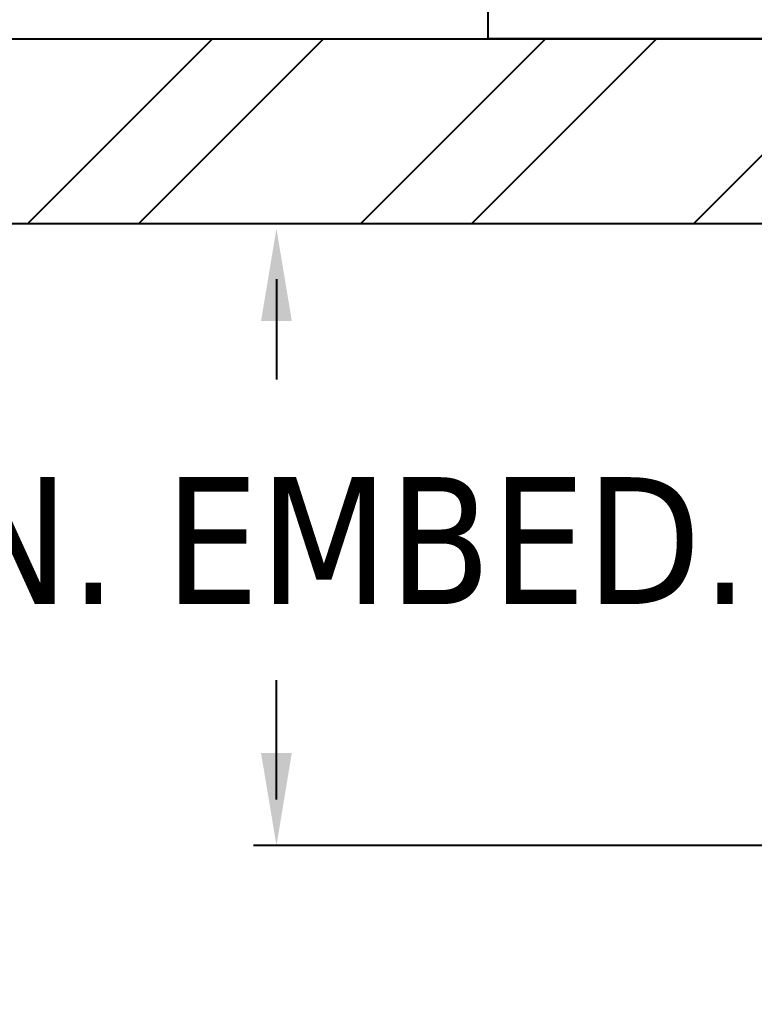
# Model space of a CAD drawing. Header units: inches. Extents: x 10 to 190, y 5 to 37.
# Drawn here: x 15.482 to 17.47, y 10.066 to 12.758 of the extents above; entities that cross this region are included whole.
import ezdxf

# ---------------------------------------------------------------- set-up
doc = ezdxf.new("R2010")
doc.units = ezdxf.units.IN
doc.header["$MEASUREMENT"] = 0
doc.styles.add('Tahoma', font='tahoma.ttf')

msp = doc.modelspace()

# ---------------------------------------------------------------- hatches: boundary and pattern name
at = {"true_color": 0x939598}
h = msp.add_hatch(dxfattribs=at)
h.set_pattern_fill('ANSI32', color=252, scale=1.7)
h.set_pattern_definition([(45, (30.5921, -17.7829), (-0.45078, 0.45078), []), (45, (30.8926, -17.7829), (-0.450781, 0.450781), [])])
h.paths.add_polyline_path([(26.1743, 12.7066), (12.6618, 12.7066, 0.018546), (12.6989, 12.2066), (26.1372, 12.2066, 0.018546)])

# ---------------------------------------------------------------- linework, layer by layer
for p, q in [((16.7486, 13.4432), (16.7486, 12.7066)), ((16.1767, 12.0555), (16.1767, 11.7838)), ((16.1767, 10.6475), (16.1767, 10.9704)), ((17.7971, 10.5225), (16.1142, 10.5225))]:
    msp.add_line(p, q)
at = {"lineweight": 30}
msp.add_line((16.7486, 12.7066), (22.6807, 12.7066), dxfattribs=at)
for points in [[(12.6618, 12.7066), (26.1743, 12.7066)], [(12.6989, 12.2066), (26.1372, 12.2066)]]:
    msp.add_lwpolyline(points)
msp.add_circle((19.418, 12.9566), 6.7609)
for points in [[(16.135, 11.9425), (16.2183, 11.9425), (16.1767, 12.1925)], [(16.135, 10.7725), (16.2183, 10.7725), (16.1767, 10.5225)]]:
    msp.add_solid(points)

# ---------------------------------------------------------------- texts
at = {"insert": (13.8832, 11.5197), "char_height": 0.34375, "width": 4.87589, "attachment_point": 1, "style": 'Tahoma'}
msp.add_mtext('\\A1;2.5" MIN. EMBED.', dxfattribs=at)

doc.saveas('drawing.dxf')
